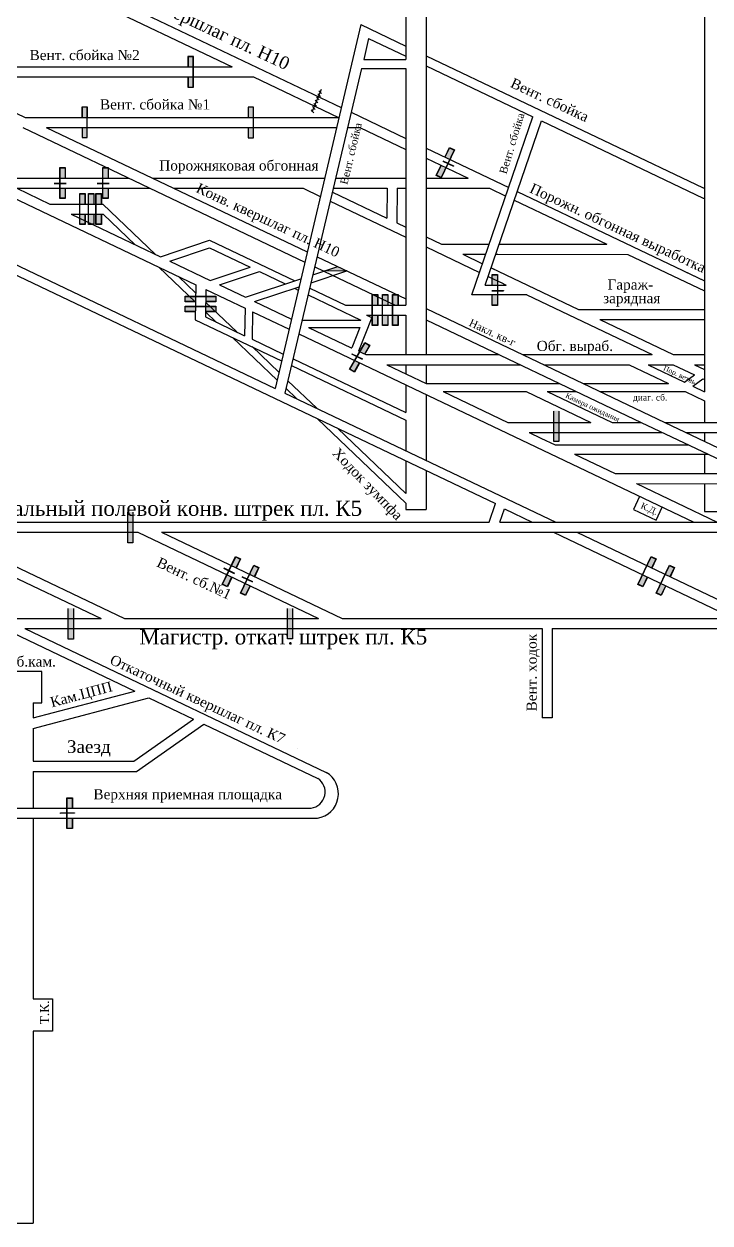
# Model space of a CAD drawing. Header units: millimetres. Extents: x -1215 to 290, y -473 to 324.
# Drawn here: x -703.5 to -432.4, y -469.3 to 4.6 of the extents above; entities that cross this region are included whole.
import ezdxf

# ---------------------------------------------------------------- set-up
doc = ezdxf.new("R2010")
doc.units = ezdxf.units.MM
doc.layers.add('Двери', color=7, linetype='Continuous')
doc.styles.get("Standard").update_dxf_attribs({"font": 'TIMES.TTF', "height": 10})

msp = doc.modelspace()

# ---------------------------------------------------------------- hatches: boundary and pattern name
for points in [[(-691.52, -58.25), (-691.52, -58.4), (-689.2, -58.4), (-689.2, -58.25)], [(-686.84, -58.4), (-686.84, -58.25), (-689.1, -58.25), (-689.1, -58.4)], [(-674.55, -58.25), (-674.55, -58.4), (-672.23, -58.4), (-672.23, -58.25)], [(-669.87, -58.4), (-669.87, -58.25), (-672.13, -58.25), (-672.13, -58.4)], [(-579.51, -91.21), (-584.97, -93.03), (-575.9, -92.93)], [(-573.95, -125.68), (-574.02, -125.81), (-571.93, -126.83), (-571.86, -126.7)], [(-569.81, -127.85), (-569.74, -127.72), (-571.77, -126.74), (-571.84, -126.87)], [(-624.56, -210.37), (-624.62, -210.5), (-622.54, -211.51), (-622.47, -211.38)], [(-620.42, -212.54), (-620.35, -212.41), (-622.38, -211.43), (-622.45, -211.56)], [(-617.33, -213.75), (-617.39, -213.88), (-615.3, -214.9), (-615.24, -214.77)], [(-613.18, -215.92), (-613.12, -215.79), (-615.15, -214.81), (-615.21, -214.94)], [(-686.55, -307.17), (-689.09, -307.21), (-689.08, -307.38), (-686.55, -307.35)], [(-683.56, -307.14), (-686.55, -307.17), (-686.55, -307.35), (-683.56, -307.31)]]:
    msp.add_hatch(color=256).paths.add_polyline_path(points)
at = {"layer": 'Двери'}
h = msp.add_hatch(color=256, dxfattribs=at)
h.paths.add_polyline_path([(-638.72, -12.29), (-638.72, -8.19), (-636.52, -8.19), (-636.52, -12.29), (-636.62, -12.29), (-636.62, -8.29), (-638.62, -8.29), (-638.62, -12.29)])
h.paths.add_polyline_path([(-636.62, -16.29), (-636.62, -12.29), (-636.52, -12.29), (-636.52, -16.29)])
h.paths.add_polyline_path([(-638.72, -20.39), (-638.72, -16.29), (-638.62, -16.29), (-638.62, -20.29), (-636.62, -20.29), (-636.62, -16.29), (-636.52, -16.29), (-636.52, -20.39)])
h = msp.add_hatch(color=3, dxfattribs=at)
h.paths.add_polyline_path([(-638.62, -8.29), (-636.62, -8.29), (-636.62, -12.29), (-638.62, -12.29)])
h.paths.add_polyline_path([(-636.62, -20.29), (-638.62, -20.29), (-638.62, -16.29), (-636.62, -16.29)])
h = msp.add_hatch(color=256, dxfattribs=at)
h.paths.add_polyline_path([(-680.6, -32.3), (-680.6, -28.2), (-678.4, -28.2), (-678.4, -32.3), (-678.5, -32.3), (-678.5, -28.3), (-680.5, -28.3), (-680.5, -32.3)])
h.paths.add_polyline_path([(-678.5, -36.3), (-678.5, -32.3), (-678.4, -32.3), (-678.4, -36.3)])
h.paths.add_polyline_path([(-680.6, -40.4), (-680.6, -36.3), (-680.5, -36.3), (-680.5, -40.3), (-678.5, -40.3), (-678.5, -36.3), (-678.4, -36.3), (-678.4, -40.4)])
h = msp.add_hatch(color=3, dxfattribs=at)
h.paths.add_polyline_path([(-680.5, -28.3), (-678.5, -28.3), (-678.5, -32.3), (-680.5, -32.3)])
h.paths.add_polyline_path([(-678.5, -40.3), (-680.5, -40.3), (-680.5, -36.3), (-678.5, -36.3)])
h = msp.add_hatch(color=256, dxfattribs=at)
h.paths.add_polyline_path([(-614.93, -32.31), (-614.93, -28.21), (-612.73, -28.21), (-612.73, -32.31), (-612.83, -32.31), (-612.83, -28.31), (-614.83, -28.31), (-614.83, -32.31)])
h.paths.add_polyline_path([(-612.83, -36.31), (-612.83, -32.31), (-612.73, -32.31), (-612.73, -36.31)])
h.paths.add_polyline_path([(-614.93, -40.41), (-614.93, -36.31), (-614.83, -36.31), (-614.83, -40.31), (-612.83, -40.31), (-612.83, -36.31), (-612.73, -36.31), (-612.73, -40.41)])
h = msp.add_hatch(color=3, dxfattribs=at)
h.paths.add_polyline_path([(-614.83, -28.31), (-612.83, -28.31), (-612.83, -32.31), (-614.83, -32.31)])
h.paths.add_polyline_path([(-612.83, -40.31), (-614.83, -40.31), (-614.83, -36.31), (-612.83, -36.31)])
h = msp.add_hatch(color=256, dxfattribs=at)
h.paths.add_polyline_path([(-538.8, -51.51), (-540.56, -55.22), (-538.57, -56.16), (-536.81, -52.46), (-536.9, -52.41), (-538.62, -56.03), (-540.43, -55.17), (-538.71, -51.56)])
h.paths.add_polyline_path([(-535.19, -48.8), (-536.9, -52.41), (-536.81, -52.46), (-535.1, -48.84)])
h.paths.add_polyline_path([(-535.33, -44.2), (-537.09, -47.9), (-537, -47.94), (-535.28, -44.33), (-533.47, -45.19), (-535.19, -48.8), (-535.1, -48.84), (-533.34, -45.14)])
h = msp.add_hatch(color=3, dxfattribs=at)
h.paths.add_polyline_path([(-540.43, -55.17), (-538.62, -56.03), (-536.9, -52.41), (-538.71, -51.56)])
h.paths.add_polyline_path([(-533.47, -45.19), (-535.28, -44.33), (-537, -47.94), (-535.19, -48.8)])
h = msp.add_hatch(color=256, dxfattribs=at)
h.paths.add_polyline_path([(-687.13, -56.19), (-687.13, -52.09), (-689.33, -52.09), (-689.33, -56.19), (-689.23, -56.19), (-689.23, -52.19), (-687.23, -52.19), (-687.23, -56.19)])
h.paths.add_polyline_path([(-689.23, -60.19), (-689.23, -56.19), (-689.33, -56.19), (-689.33, -60.19)])
h.paths.add_polyline_path([(-687.13, -64.29), (-687.13, -60.19), (-687.23, -60.19), (-687.23, -64.19), (-689.23, -64.19), (-689.23, -60.19), (-689.33, -60.19), (-689.33, -64.29)])
h = msp.add_hatch(color=256, dxfattribs=at)
h.paths.add_polyline_path([(-670.16, -56.19), (-670.16, -52.09), (-672.36, -52.09), (-672.36, -56.19), (-672.26, -56.19), (-672.26, -52.19), (-670.26, -52.19), (-670.26, -56.19)])
h.paths.add_polyline_path([(-672.26, -60.19), (-672.26, -56.19), (-672.36, -56.19), (-672.36, -60.19)])
h.paths.add_polyline_path([(-670.16, -64.29), (-670.16, -60.19), (-670.26, -60.19), (-670.26, -64.19), (-672.26, -64.19), (-672.26, -60.19), (-672.36, -60.19), (-672.36, -64.29)])
h = msp.add_hatch(color=256, dxfattribs=at)
h.paths.add_polyline_path([(-537.95, -49.47), (-538.01, -49.6), (-536.02, -50.54), (-535.96, -50.41)])
h.paths.add_polyline_path([(-535.87, -50.46), (-535.93, -50.59), (-533.79, -51.6), (-533.73, -51.47)])
h = msp.add_hatch(color=3, dxfattribs=at)
h.paths.add_polyline_path([(-687.23, -52.19), (-689.23, -52.19), (-689.23, -56.19), (-687.23, -56.19)])
h.paths.add_polyline_path([(-689.23, -64.19), (-687.23, -64.19), (-687.23, -60.19), (-689.23, -60.19)])
h = msp.add_hatch(color=3, dxfattribs=at)
h.paths.add_polyline_path([(-670.26, -52.19), (-672.26, -52.19), (-672.26, -56.19), (-670.26, -56.19)])
h.paths.add_polyline_path([(-672.26, -64.19), (-670.26, -64.19), (-670.26, -60.19), (-672.26, -60.19)])
h = msp.add_hatch(color=256, dxfattribs=at)
h.paths.add_polyline_path([(-679.26, -66.53), (-679.26, -62.43), (-681.46, -62.43), (-681.46, -66.53), (-681.36, -66.53), (-681.36, -62.53), (-679.36, -62.53), (-679.36, -66.53)])
h.paths.add_polyline_path([(-681.36, -70.53), (-681.36, -66.53), (-681.46, -66.53), (-681.46, -70.53)])
h.paths.add_polyline_path([(-679.26, -74.63), (-679.26, -70.53), (-679.36, -70.53), (-679.36, -74.53), (-681.36, -74.53), (-681.36, -70.53), (-681.46, -70.53), (-681.46, -74.63)])
h = msp.add_hatch(color=3, dxfattribs=at)
h.paths.add_polyline_path([(-679.36, -62.53), (-681.36, -62.53), (-681.36, -66.53), (-679.36, -66.53)])
h.paths.add_polyline_path([(-681.36, -74.53), (-679.36, -74.53), (-679.36, -70.53), (-681.36, -70.53)])
h = msp.add_hatch(color=256, dxfattribs=at)
h.paths.add_polyline_path([(-675.83, -66.53), (-675.83, -62.43), (-678.03, -62.43), (-678.03, -66.53), (-677.93, -66.53), (-677.93, -62.53), (-675.93, -62.53), (-675.93, -66.53)])
h.paths.add_polyline_path([(-677.93, -70.53), (-677.93, -66.53), (-678.03, -66.53), (-678.03, -70.53)])
h.paths.add_polyline_path([(-675.83, -74.63), (-675.83, -70.53), (-675.93, -70.53), (-675.93, -74.53), (-677.93, -74.53), (-677.93, -70.53), (-678.03, -70.53), (-678.03, -74.63)])
h = msp.add_hatch(color=3, dxfattribs=at)
h.paths.add_polyline_path([(-675.93, -62.53), (-677.93, -62.53), (-677.93, -66.53), (-675.93, -66.53)])
h.paths.add_polyline_path([(-677.93, -74.53), (-675.93, -74.53), (-675.93, -70.53), (-677.93, -70.53)])
h = msp.add_hatch(color=256, dxfattribs=at)
h.paths.add_polyline_path([(-672.89, -66.53), (-672.89, -62.43), (-675.09, -62.43), (-675.09, -66.53), (-674.99, -66.53), (-674.99, -62.53), (-672.99, -62.53), (-672.99, -66.53)])
h.paths.add_polyline_path([(-674.99, -70.53), (-674.99, -66.53), (-675.09, -66.53), (-675.09, -70.53)])
h.paths.add_polyline_path([(-672.89, -74.63), (-672.89, -70.53), (-672.99, -70.53), (-672.99, -74.53), (-674.99, -74.53), (-674.99, -70.53), (-675.09, -70.53), (-675.09, -74.63)])
h = msp.add_hatch(color=3, dxfattribs=at)
h.paths.add_polyline_path([(-672.99, -62.53), (-674.99, -62.53), (-674.99, -66.53), (-672.99, -66.53)])
h.paths.add_polyline_path([(-674.99, -74.53), (-672.99, -74.53), (-672.99, -70.53), (-674.99, -70.53)])
h = msp.add_hatch(color=256, dxfattribs=at)
h.paths.add_polyline_path([(-518.53, -102.55), (-518.53, -106.65), (-516.33, -106.65), (-516.33, -102.55), (-516.43, -102.55), (-516.43, -106.55), (-518.43, -106.55), (-518.43, -102.55)])
h.paths.add_polyline_path([(-516.43, -98.55), (-516.43, -102.55), (-516.33, -102.55), (-516.33, -98.55)])
h.paths.add_polyline_path([(-518.53, -94.45), (-518.53, -98.55), (-518.43, -98.55), (-518.43, -94.55), (-516.43, -94.55), (-516.43, -98.55), (-516.33, -98.55), (-516.33, -94.45)])
h = msp.add_hatch(color=3, dxfattribs=at)
h.paths.add_polyline_path([(-518.43, -106.55), (-516.43, -106.55), (-516.43, -102.55), (-518.43, -102.55)])
h.paths.add_polyline_path([(-516.43, -94.55), (-518.43, -94.55), (-518.43, -98.55), (-516.43, -98.55)])
h = msp.add_hatch(color=256, dxfattribs=at)
h.paths.add_polyline_path([(-631.73, -105.13), (-627.63, -105.13), (-627.63, -102.93), (-631.73, -102.93), (-631.73, -103.03), (-627.73, -103.03), (-627.73, -105.03), (-631.73, -105.03)])
h.paths.add_polyline_path([(-635.73, -103.03), (-631.73, -103.03), (-631.73, -102.93), (-635.73, -102.93)])
h.paths.add_polyline_path([(-639.83, -105.13), (-635.73, -105.13), (-635.73, -105.03), (-639.73, -105.03), (-639.73, -103.03), (-635.73, -103.03), (-635.73, -102.93), (-639.83, -102.93)])
h = msp.add_hatch(color=3, dxfattribs=at)
h.paths.add_polyline_path([(-627.73, -105.03), (-627.73, -103.03), (-631.73, -103.03), (-631.73, -105.03)])
h.paths.add_polyline_path([(-639.73, -103.03), (-639.73, -105.03), (-635.73, -105.03), (-635.73, -103.03)])
h = msp.add_hatch(color=256, dxfattribs=at)
h.paths.add_polyline_path([(-563.66, -106.45), (-563.66, -102.35), (-565.86, -102.35), (-565.86, -106.45), (-565.76, -106.45), (-565.76, -102.45), (-563.76, -102.45), (-563.76, -106.45)])
h.paths.add_polyline_path([(-565.76, -110.45), (-565.76, -106.45), (-565.86, -106.45), (-565.86, -110.45)])
h.paths.add_polyline_path([(-563.66, -114.55), (-563.66, -110.45), (-563.76, -110.45), (-563.76, -114.45), (-565.76, -114.45), (-565.76, -110.45), (-565.86, -110.45), (-565.86, -114.55)])
h = msp.add_hatch(color=3, dxfattribs=at)
h.paths.add_polyline_path([(-563.76, -102.45), (-565.76, -102.45), (-565.76, -106.45), (-563.76, -106.45)])
h.paths.add_polyline_path([(-565.76, -114.45), (-563.76, -114.45), (-563.76, -110.45), (-565.76, -110.45)])
h = msp.add_hatch(color=256, dxfattribs=at)
h.paths.add_polyline_path([(-559.66, -106.45), (-559.66, -102.35), (-561.86, -102.35), (-561.86, -106.45), (-561.76, -106.45), (-561.76, -102.45), (-559.76, -102.45), (-559.76, -106.45)])
h.paths.add_polyline_path([(-561.76, -110.45), (-561.76, -106.45), (-561.86, -106.45), (-561.86, -110.45)])
h.paths.add_polyline_path([(-559.66, -114.55), (-559.66, -110.45), (-559.76, -110.45), (-559.76, -114.45), (-561.76, -114.45), (-561.76, -110.45), (-561.86, -110.45), (-561.86, -114.55)])
h = msp.add_hatch(color=3, dxfattribs=at)
h.paths.add_polyline_path([(-559.76, -102.45), (-561.76, -102.45), (-561.76, -106.45), (-559.76, -106.45)])
h.paths.add_polyline_path([(-561.76, -114.45), (-559.76, -114.45), (-559.76, -110.45), (-561.76, -110.45)])
h = msp.add_hatch(color=256, dxfattribs=at)
h.paths.add_polyline_path([(-555.66, -106.45), (-555.66, -102.35), (-557.86, -102.35), (-557.86, -106.45), (-557.76, -106.45), (-557.76, -102.45), (-555.76, -102.45), (-555.76, -106.45)])
h.paths.add_polyline_path([(-557.76, -110.45), (-557.76, -106.45), (-557.86, -106.45), (-557.86, -110.45)])
h.paths.add_polyline_path([(-555.66, -114.55), (-555.66, -110.45), (-555.76, -110.45), (-555.76, -114.45), (-557.76, -114.45), (-557.76, -110.45), (-557.86, -110.45), (-557.86, -114.55)])
h = msp.add_hatch(color=3, dxfattribs=at)
h.paths.add_polyline_path([(-555.76, -102.45), (-557.76, -102.45), (-557.76, -106.45), (-555.76, -106.45)])
h.paths.add_polyline_path([(-557.76, -114.45), (-555.76, -114.45), (-555.76, -110.45), (-557.76, -110.45)])
h = msp.add_hatch(color=256, dxfattribs=at)
h.paths.add_polyline_path([(-631.73, -109.13), (-627.63, -109.13), (-627.63, -106.93), (-631.73, -106.93), (-631.73, -107.03), (-627.73, -107.03), (-627.73, -109.03), (-631.73, -109.03)])
h.paths.add_polyline_path([(-635.73, -107.03), (-631.73, -107.03), (-631.73, -106.93), (-635.73, -106.93)])
h.paths.add_polyline_path([(-639.83, -109.13), (-635.73, -109.13), (-635.73, -109.03), (-639.73, -109.03), (-639.73, -107.03), (-635.73, -107.03), (-635.73, -106.93), (-639.83, -106.93)])
h = msp.add_hatch(color=3, dxfattribs=at)
h.paths.add_polyline_path([(-627.73, -109.03), (-627.73, -107.03), (-631.73, -107.03), (-631.73, -109.03)])
h.paths.add_polyline_path([(-639.73, -107.03), (-639.73, -109.03), (-635.73, -109.03), (-635.73, -107.03)])
h = msp.add_hatch(color=256, dxfattribs=at)
h.paths.add_polyline_path([(-568.89, -125.92), (-566.85, -122.36), (-568.76, -121.26), (-570.8, -124.82), (-570.71, -124.87), (-568.72, -121.4), (-566.99, -122.4), (-568.98, -125.87)])
h.paths.add_polyline_path([(-572.71, -128.34), (-570.71, -124.87), (-570.8, -124.82), (-572.8, -128.29)])
h.paths.add_polyline_path([(-572.93, -132.94), (-570.89, -129.38), (-570.98, -129.33), (-572.97, -132.8), (-574.7, -131.8), (-572.71, -128.34), (-572.8, -128.29), (-574.84, -131.84)])
h = msp.add_hatch(color=3, dxfattribs=at)
h.paths.add_polyline_path([(-566.99, -122.4), (-568.72, -121.4), (-570.71, -124.87), (-568.98, -125.87)])
h.paths.add_polyline_path([(-574.7, -131.8), (-572.97, -132.8), (-570.98, -129.33), (-572.71, -128.34)])
h = msp.add_hatch(color=256, dxfattribs=at)
h.paths.add_polyline_path([(-492.06, -160.45), (-492.06, -156.35), (-492.16, -156.35), (-492.16, -160.35), (-494.16, -160.35), (-494.16, -156.35), (-494.26, -156.35), (-494.26, -160.45)])
h.paths.add_polyline_path([(-492.16, -156.35), (-492.06, -156.35), (-492.06, -148.25), (-494.26, -148.25), (-494.26, -156.35), (-494.16, -156.35), (-494.16, -148.35), (-492.16, -148.35)])
h = msp.add_hatch(color=3, dxfattribs=at)
h.paths.add_polyline_path([(-494.16, -160.35), (-492.16, -160.35), (-492.16, -156.35), (-494.16, -156.35)])
h.paths.add_polyline_path([(-492.16, -152.35), (-494.16, -152.35), (-494.16, -156.35), (-492.16, -156.35)])
h.paths.add_polyline_path([(-492.16, -152.35), (-492.16, -148.35), (-494.16, -148.35), (-494.16, -152.35)])
h = msp.add_hatch(color=256, dxfattribs=at)
h.paths.add_polyline_path([(-660.4, -200.49), (-660.4, -196.39), (-660.5, -196.39), (-660.5, -200.39), (-662.5, -200.39), (-662.5, -196.39), (-662.6, -196.39), (-662.6, -200.49)])
h.paths.add_polyline_path([(-660.5, -196.39), (-660.4, -196.39), (-660.4, -188.29), (-662.6, -188.29), (-662.6, -196.39), (-662.5, -196.39), (-662.5, -188.39), (-660.5, -188.39)])
h = msp.add_hatch(color=3, dxfattribs=at)
h.paths.add_polyline_path([(-662.5, -200.39), (-660.5, -200.39), (-660.5, -196.39), (-662.5, -196.39)])
h.paths.add_polyline_path([(-660.5, -192.39), (-662.5, -192.39), (-662.5, -196.39), (-660.5, -196.39)])
h.paths.add_polyline_path([(-660.5, -192.39), (-660.5, -188.39), (-662.5, -188.39), (-662.5, -192.39)])
h = msp.add_hatch(color=256, dxfattribs=at)
h.paths.add_polyline_path([(-619.63, -210.51), (-617.87, -206.81), (-619.85, -205.87), (-621.62, -209.57), (-621.53, -209.61), (-619.81, -206), (-618, -206.86), (-619.72, -210.47)])
h.paths.add_polyline_path([(-623.25, -213.22), (-621.53, -209.61), (-621.62, -209.57), (-623.34, -213.18)])
h.paths.add_polyline_path([(-623.12, -217.83), (-621.36, -214.12), (-621.45, -214.08), (-623.17, -217.69), (-624.97, -216.83), (-623.25, -213.22), (-623.34, -213.18), (-625.11, -216.88)])
h = msp.add_hatch(color=3, dxfattribs=at)
h.paths.add_polyline_path([(-618, -206.86), (-619.81, -206), (-621.53, -209.61), (-619.72, -210.47)])
h.paths.add_polyline_path([(-624.97, -216.83), (-623.17, -217.69), (-621.45, -214.08), (-623.25, -213.22)])
h = msp.add_hatch(color=256, dxfattribs=at)
h.paths.add_polyline_path([(-455.43, -210.51), (-453.66, -206.81), (-455.65, -205.87), (-457.41, -209.57), (-457.32, -209.61), (-455.6, -206), (-453.8, -206.86), (-455.52, -210.47)])
h.paths.add_polyline_path([(-459.05, -213.22), (-457.32, -209.61), (-457.41, -209.57), (-459.14, -213.18)])
h.paths.add_polyline_path([(-458.92, -217.83), (-457.15, -214.12), (-457.24, -214.08), (-458.96, -217.69), (-460.77, -216.83), (-459.05, -213.22), (-459.14, -213.18), (-460.9, -216.88)])
h = msp.add_hatch(color=3, dxfattribs=at)
h.paths.add_polyline_path([(-453.8, -206.86), (-455.6, -206), (-457.32, -209.61), (-455.52, -210.47)])
h.paths.add_polyline_path([(-460.77, -216.83), (-458.96, -217.69), (-457.24, -214.08), (-459.05, -213.22)])
h = msp.add_hatch(color=256, dxfattribs=at)
h.paths.add_polyline_path([(-612.41, -213.96), (-610.65, -210.26), (-612.63, -209.31), (-614.4, -213.01), (-614.31, -213.05), (-612.59, -209.44), (-610.78, -210.3), (-612.5, -213.91)])
h.paths.add_polyline_path([(-616.03, -216.66), (-614.31, -213.05), (-614.4, -213.01), (-616.12, -216.62)])
h.paths.add_polyline_path([(-615.9, -221.27), (-614.13, -217.57), (-614.23, -217.53), (-615.95, -221.14), (-617.75, -220.27), (-616.03, -216.66), (-616.12, -216.62), (-617.89, -220.32)])
h = msp.add_hatch(color=3, dxfattribs=at)
h.paths.add_polyline_path([(-610.78, -210.3), (-612.59, -209.44), (-614.31, -213.05), (-612.5, -213.91)])
h.paths.add_polyline_path([(-617.75, -220.27), (-615.95, -221.14), (-614.23, -217.53), (-616.03, -216.66)])
h = msp.add_hatch(color=256, dxfattribs=at)
h.paths.add_polyline_path([(-448.21, -213.96), (-446.44, -210.26), (-448.43, -209.31), (-450.19, -213.01), (-450.1, -213.05), (-448.38, -209.44), (-446.58, -210.3), (-448.3, -213.91)])
h.paths.add_polyline_path([(-451.82, -216.66), (-450.1, -213.05), (-450.19, -213.01), (-451.92, -216.62)])
h.paths.add_polyline_path([(-451.69, -221.27), (-449.93, -217.57), (-450.02, -217.53), (-451.74, -221.14), (-453.55, -220.27), (-451.82, -216.66), (-451.92, -216.62), (-453.68, -220.32)])
h = msp.add_hatch(color=3, dxfattribs=at)
h.paths.add_polyline_path([(-446.58, -210.3), (-448.38, -209.44), (-450.1, -213.05), (-448.3, -213.91)])
h.paths.add_polyline_path([(-453.55, -220.27), (-451.74, -221.14), (-450.02, -217.53), (-451.82, -216.66)])
h = msp.add_hatch(color=256, dxfattribs=at)
h.paths.add_polyline_path([(-683.86, -238.57), (-683.86, -234.47), (-683.96, -234.47), (-683.96, -238.47), (-685.96, -238.47), (-685.96, -234.47), (-686.06, -234.47), (-686.06, -238.57)])
h.paths.add_polyline_path([(-683.96, -234.47), (-683.86, -234.47), (-683.86, -226.37), (-686.06, -226.37), (-686.06, -234.47), (-685.96, -234.47), (-685.96, -226.47), (-683.96, -226.47)])
h = msp.add_hatch(color=3, dxfattribs=at)
h.paths.add_polyline_path([(-685.96, -238.47), (-683.96, -238.47), (-683.96, -234.47), (-685.96, -234.47)])
h.paths.add_polyline_path([(-683.96, -230.47), (-685.96, -230.47), (-685.96, -234.47), (-683.96, -234.47)])
h.paths.add_polyline_path([(-683.96, -230.47), (-683.96, -226.47), (-685.96, -226.47), (-685.96, -230.47)])
h = msp.add_hatch(color=256, dxfattribs=at)
h.paths.add_polyline_path([(-597.24, -238.52), (-597.24, -234.42), (-597.34, -234.42), (-597.34, -238.42), (-599.34, -238.42), (-599.34, -234.42), (-599.44, -234.42), (-599.44, -238.52)])
h.paths.add_polyline_path([(-597.34, -234.42), (-597.24, -234.42), (-597.24, -226.32), (-599.44, -226.32), (-599.44, -234.42), (-599.34, -234.42), (-599.34, -226.42), (-597.34, -226.42)])
h = msp.add_hatch(color=3, dxfattribs=at)
h.paths.add_polyline_path([(-599.34, -238.42), (-597.34, -238.42), (-597.34, -234.42), (-599.34, -234.42)])
h.paths.add_polyline_path([(-597.34, -230.42), (-599.34, -230.42), (-599.34, -234.42), (-597.34, -234.42)])
h.paths.add_polyline_path([(-597.34, -230.42), (-597.34, -226.42), (-599.34, -226.42), (-599.34, -230.42)])
h = msp.add_hatch(color=256, dxfattribs=at)
h.paths.add_polyline_path([(-684.35, -305.32), (-684.36, -301.22), (-686.56, -301.22), (-686.55, -305.32), (-686.45, -305.32), (-686.46, -301.32), (-684.46, -301.32), (-684.45, -305.32)])
h.paths.add_polyline_path([(-686.45, -309.32), (-686.45, -305.32), (-686.55, -305.32), (-686.55, -309.32)])
h.paths.add_polyline_path([(-684.35, -313.42), (-684.35, -309.32), (-684.45, -309.32), (-684.45, -313.32), (-686.45, -313.32), (-686.45, -309.32), (-686.55, -309.32), (-686.55, -313.42)])
h = msp.add_hatch(color=3, dxfattribs=at)
h.paths.add_polyline_path([(-684.46, -301.32), (-686.46, -301.32), (-686.45, -305.32), (-684.45, -305.32)])
h.paths.add_polyline_path([(-686.45, -313.32), (-684.45, -313.32), (-684.45, -309.32), (-686.45, -309.32)])
h = msp.add_hatch(color=256, dxfattribs=at)
h.paths.add_polyline_path([(-686.93, -307.35), (-686.93, -307.18), (-689.09, -307.21), (-689.08, -307.38)])
h.paths.add_polyline_path([(-683.56, -307.31), (-683.56, -307.14), (-686.83, -307.18), (-686.83, -307.35)])

# ---------------------------------------------------------------- linework, layer by layer
for p, q in [((-552.56, 287.32), (-552.56, -9.34)), ((-544.56, 76.89), (-544.56, -7.94)), ((-434.56, 76.89), (-434.56, -140.72)), ((-1038.61, 63.75), (-517.21, -184.92)), ((-710.58, 34.78), (-578.09, -28.41)), ((-711.48, 30.78), (-621.15, -12.3)), ((-570.37, 4.37), (-604.26, -139.4)), ((-570.37, 4.37), (-552.56, -4.12)), ((-567.3, -1.1), (-569.24, -9.34)), ((-567.3, -1.1), (-552.56, -8.12)), ((-569.24, -9.34), (-552.56, -9.34)), ((-544.56, -7.94), (-544.56, -126.06)), ((-544.56, -7.94), (-435.08, -60.15)), ((-744.08, -12.29), (-621.15, -12.3)), ((-570.08, -12.92), (-600.34, -141.27)), ((-570.08, -12.92), (-552.56, -12.93)), ((-552.56, -12.93), (-552.56, -106.45)), ((-544.56, -11.94), (-502.4, -32.04)), ((-736.6, -16.29), (-703.04, -32.29)), ((-736.6, -16.29), (-612.76, -16.31)), ((-612.76, -16.31), (-579.2, -32.31)), ((-586.03, -21.29), (-589.75, -30.19)), ((-587.41, -22.99), (-586.36, -24.09)), ((-586.98, -21.79), (-585.93, -22.89)), ((-589.43, -28.03), (-588.38, -29.13)), ((-588.9, -26.8), (-587.85, -27.9)), ((-588.4, -25.42), (-587.34, -26.52)), ((-587.86, -24.19), (-586.81, -25.29)), ((-703.04, -32.29), (-579.2, -32.31)), ((-589.97, -29.32), (-588.92, -30.42)), ((-574.17, -30.28), (-552.56, -40.58)), ((-526.53, -102.48), (-502.4, -32.04)), ((-820.49, -36.28), (-604.26, -139.4)), ((-703.94, -36.29), (-592.48, -89.45)), ((-694.65, -36.3), (-591.55, -85.47)), ((-694.56, -36.31), (-579.96, -36.33)), ((-575.6, -36.33), (-570.78, -36.33)), ((-570.78, -36.33), (-552.56, -45.01)), ((-521.26, -98.56), (-499.03, -33.65)), ((-499.03, -33.65), (-435.08, -64.15)), ((-544.56, -44.4), (-511.96, -59.95)), ((-544.56, -48.4), (-527.96, -56.32)), ((-724.01, -56.29), (-662, -56.3)), ((-724.01, -56.29), (-635.61, -98.45)), ((-652.7, -56.3), (-584.67, -56.31)), ((-580.31, -56.31), (-552.56, -56.31)), ((-544.56, -56.31), (-527.96, -56.32)), ((-706.33, -60.29), (-653.61, -60.3)), ((-706.33, -60.29), (-693.24, -66.54)), ((-644.31, -60.3), (-593.17, -60.31)), ((-593.17, -60.31), (-586.38, -63.55)), ((-581.25, -60.31), (-560.02, -60.31)), ((-560.02, -60.31), (-560.13, -72.07)), ((-556.02, -60.31), (-556.14, -73.97)), ((-556.02, -60.31), (-552.56, -60.31)), ((-544.56, -60.31), (-519.57, -60.32)), ((-519.57, -60.32), (-513.14, -63.38)), ((-508.59, -61.56), (-434.56, -96.86)), ((-435.08, -60.15), (-434.56, -60.15)), ((-582.46, -65.42), (-552.56, -79.67)), ((-581.61, -61.82), (-560.13, -72.07)), ((-509.76, -65), (-473.24, -82.42)), ((-435.08, -64.15), (-434.56, -64.15)), ((-693.24, -66.54), (-672.35, -66.54)), ((-684.86, -70.53), (-672.16, -70.53)), ((-684.86, -70.53), (-649.56, -87.37)), ((-651.5, -86.44), (-672.35, -66.54)), ((-659.49, -82.63), (-672.16, -70.53)), ((-556.14, -73.97), (-552.56, -75.67)), ((-544.56, -79.49), (-538.44, -82.41)), ((-649.56, -87.37), (-630.11, -80.87)), ((-645.86, -89.13), (-630.11, -83.87)), ((-630.11, -80.87), (-596.51, -96.89)), ((-630.11, -83.87), (-614.09, -91.51)), ((-544.56, -83.49), (-523.47, -93.55)), ((-538.44, -82.41), (-519.66, -82.41)), ((-515.73, -82.41), (-473.24, -82.42)), ((-515.73, -82.41), (-515.22, -82.41)), ((-645.86, -89.13), (-629.84, -96.78)), ((-587.63, -87.34), (-552.56, -104.06)), ((-530.05, -86.41), (-521.03, -86.41)), ((-530.05, -86.41), (-522.3, -90.11)), ((-517.1, -86.41), (-464.85, -86.42)), ((-517.1, -86.41), (-516.24, -86.41)), ((-464.85, -86.42), (-434.56, -100.86)), ((-635.71, -105.34), (-650.22, -91.49)), ((-629.84, -96.78), (-614.09, -91.51)), ((-626.19, -98.51), (-610.44, -93.25)), ((-610.44, -93.25), (-600.21, -98.13)), ((-590.06, -97.66), (-575.9, -92.93)), ((-589.31, -94.48), (-579.51, -91.21)), ((-588.56, -91.32), (-584.97, -93.03)), ((-575.9, -92.93), (-584.97, -93.03)), ((-584.97, -93.03), (-556.84, -106.45)), ((-584.97, -93.03), (-584.97, -93.03)), ((-584.97, -93.03), (-584.97, -93.03)), ((-518.92, -91.72), (-484.37, -108.2)), ((-518.92, -91.72), (-517.73, -92.29)), ((-442.34, -93.15), (-434.56, -96.86)), ((-635.66, -101.57), (-642.22, -95.3)), ((-635.61, -98.45), (-635.81, -112.27)), ((-626.19, -98.51), (-615.96, -103.39)), ((-615.96, -103.39), (-594.04, -96.07)), ((-612.35, -105.11), (-594.79, -99.24)), ((-521.26, -98.56), (-512.97, -98.56)), ((-520.1, -95.16), (-514.13, -98)), ((-515.22, -97.48), (-512.97, -98.56)), ((-631.65, -100.34), (-631.81, -111.18)), ((-631.65, -100.34), (-616.13, -107.74)), ((-596.6, -99.85), (-595.1, -100.56)), ((-591.18, -102.43), (-570.31, -112.39)), ((-590.55, -99.74), (-576.47, -106.45)), ((-504.75, -102.48), (-526.53, -102.48)), ((-504.75, -102.48), (-455.29, -126.06)), ((-619.38, -117.11), (-631.72, -105.32)), ((-616.13, -107.74), (-616.28, -118.59)), ((-612.35, -105.11), (-597.81, -112.05)), ((-576.47, -106.45), (-552.56, -106.45)), ((-544.56, -107.88), (-450.28, -152.84)), ((-484.37, -108.2), (-434.56, -108.2)), ((-635.81, -112.27), (-601.7, -128.54)), ((-631.81, -111.18), (-616.28, -118.59)), ((-627.37, -113.3), (-631.78, -109.09)), ((-613.15, -109.17), (-613.3, -120.01)), ((-613.15, -109.17), (-598.75, -116.03)), ((-593.53, -112.39), (-570.31, -112.39)), ((-566.02, -111.43), (-571.32, -124.68)), ((-568.09, -110.45), (-552.56, -110.45)), ((-568.09, -110.45), (-566.02, -111.43)), ((-552.56, -110.45), (-552.56, -126.06)), ((-544.56, -112.31), (-459.58, -152.84)), ((-475.98, -112.2), (-434.56, -112.2)), ((-475.98, -112.2), (-446.9, -126.06)), ((-594.83, -117.9), (-438.85, -192.29)), ((-591, -115.3), (-570.72, -115.3)), ((-591, -115.3), (-574.2, -123.31)), ((-570.72, -115.3), (-573.97, -123.42)), ((-603.48, -136.11), (-621.1, -119.29)), ((-602.75, -132.99), (-613.34, -122.87)), ((-613.3, -120.01), (-601.06, -125.84)), ((-597.14, -127.71), (-552.56, -148.98)), ((-574.2, -123.31), (-573.97, -123.42)), ((-571.32, -124.68), (-568.44, -126.06)), ((-568.44, -126.06), (-515.72, -126.06)), ((-506.43, -126.06), (-455.29, -126.06)), ((-446.9, -126.06), (-434.56, -126.07)), ((-597.78, -130.41), (-552.56, -151.98)), ((-560.05, -130.06), (-507.34, -130.06)), ((-560.05, -130.06), (-544.51, -137.47)), ((-552.56, -130.06), (-552.56, -133.63)), ((-544.56, -130.06), (-544.56, -137.44)), ((-498.04, -130.06), (-464.37, -130.06)), ((-464.37, -130.06), (-448.83, -137.48)), ((-456.9, -130.06), (-442.52, -136.92)), ((-456.9, -130.06), (-446.9, -130.06)), ((-446.9, -130.06), (-438.51, -134.07)), ((-438.51, -130.07), (-434.56, -131.95)), ((-438.51, -130.07), (-434.56, -130.07)), ((-587.82, -147.25), (-599.19, -136.39)), ((-442.52, -136.92), (-438.51, -134.07)), ((-439.19, -138.51), (-435.18, -135.66)), ((-435.18, -135.66), (-434.56, -135.95)), ((-600.34, -141.27), (-493.36, -192.29)), ((-595.81, -143.43), (-599.92, -139.51)), ((-552.56, -138.06), (-552.56, -148.98)), ((-544.56, -141.88), (-544.56, -167.88)), ((-544.51, -137.47), (-491.79, -137.47)), ((-537.86, -140.64), (-512.29, -152.84)), ((-537.86, -140.64), (-505.1, -140.64)), ((-505.1, -140.64), (-479.52, -152.84)), ((-496.71, -140.64), (-471.13, -152.84)), ((-496.71, -140.64), (-485.15, -140.64)), ((-482.5, -137.47), (-466.59, -137.48)), ((-475.86, -140.64), (-442.19, -140.64)), ((-466.59, -137.48), (-448.83, -137.48)), ((-442.19, -140.64), (-434.56, -144.28)), ((-439.19, -138.51), (-434.56, -140.72)), ((-434.56, -144.28), (-434.56, -152.84)), ((-552.56, -184.73), (-587.44, -151.43)), ((-552.56, -180.91), (-579.45, -155.24)), ((-552.56, -151.98), (-552.56, -164.06)), ((-552.56, -152.39), (-552.56, -164.06)), ((-512.29, -152.84), (-479.52, -152.84)), ((-471.13, -152.84), (-459.58, -152.84)), ((-459.58, -152.84), (-433.2, -165.42)), ((-450.28, -152.84), (-416.61, -152.84)), ((-450.28, -152.84), (-447.73, -152.84)), ((-450.28, -152.84), (-423.91, -165.42)), ((-503.9, -156.84), (-471.13, -156.84)), ((-503.9, -156.84), (-499.23, -159.06)), ((-499.23, -159.06), (-493.62, -161.74)), ((-471.13, -156.84), (-451.19, -156.84)), ((-441.89, -156.84), (-408.23, -156.84)), ((-441.89, -156.84), (-439.34, -156.84)), ((-434.56, -156.84), (-434.56, -160.34)), ((-493.62, -161.74), (-460.86, -161.74)), ((-485.91, -165.42), (-439.34, -165.42)), ((-485.91, -165.42), (-469.88, -173.06)), ((-460.86, -161.74), (-440.91, -161.74)), ((-441.89, -161.74), (-440.91, -161.74)), ((-441.89, -165.42), (-433.2, -165.42)), ((-434.56, -165.42), (-434.56, -173.07)), ((-433.2, -165.42), (-368.46, -196.29)), ((-552.56, -168.06), (-552.56, -180.91)), ((-544.56, -171.88), (-544.56, -187.31)), ((-469.88, -173.06), (-417.16, -173.07)), ((-461.49, -177.06), (-408.78, -177.07)), ((-461.49, -177.06), (-429.56, -192.29)), ((-434.56, -177.07), (-434.56, -188.04)), ((-552.56, -184.73), (-552.56, -187.31)), ((-460.24, -182.09), (-462.7, -187.3)), ((-552.56, -187.31), (-544.56, -187.31)), ((-519.62, -192.29), (-517.21, -184.92)), ((-515.4, -192.29), (-513.67, -187.04)), ((-513.67, -187.04), (-502.66, -192.29)), ((-462.7, -187.3), (-453.69, -191.55)), ((-453.69, -191.55), (-451.25, -186.38)), ((-434.56, -188.04), (-434.56, -188.04)), ((-434.56, -188.04), (-426.56, -188.04)), ((-878.1, -192.29), (-519.62, -192.29)), ((-515.4, -192.29), (-367.56, -192.29)), ((-744.44, -196.29), (-673, -230.36)), ((-735.14, -196.29), (-663.71, -230.36)), ((-735.14, -196.29), (-658.47, -196.29)), ((-658.47, -196.29), (-587.04, -230.36)), ((-649.18, -196.29), (-577.75, -230.36)), ((-649.18, -196.29), (-368.46, -196.29)), ((-570.94, -196.29), (-541.46, -196.29)), ((-494.27, -196.29), (-422.84, -230.36)), ((-484.98, -196.29), (-413.54, -230.36)), ((-719.91, -230.36), (-659.67, -259.09)), ((-719.91, -230.36), (-673, -230.36)), ((-663.71, -230.36), (-587.04, -230.36)), ((-577.75, -230.36), (-494.79, -230.36)), ((-494.79, -230.36), (-422.84, -230.36)), ((-703.14, -234.36), (-584.02, -291.17)), ((-703.14, -234.36), (-568.26, -234.36)), ((-568.39, -234.36), (-499.08, -234.36)), ((-499.08, -234.36), (-498.79, -234.36)), ((-498.79, -234.36), (-498.79, -269.66)), ((-494.79, -234.36), (-494.79, -269.66)), ((-494.79, -234.36), (-407.15, -234.36)), ((-696.44, -251.33), (-707.6, -251.33)), ((-696.44, -263.72), (-696.44, -251.33)), ((-699.79, -269.68), (-659.67, -259.09)), ((-699.79, -273.79), (-654.11, -261.74)), ((-699.79, -263.72), (-696.44, -263.72)), ((-699.79, -263.72), (-699.79, -269.68)), ((-654.11, -261.74), (-636.5, -270.14)), ((-660.09, -286.81), (-636.5, -270.14)), ((-494.79, -269.66), (-498.79, -269.66)), ((-699.79, -273.79), (-699.79, -286.81)), ((-659.07, -290.8), (-632.43, -272.08)), ((-632.43, -272.08), (-587.37, -293.57)), ((-595.59, -281.87), (-595.59, -281.87)), ((-699.79, -286.81), (-660.09, -286.81)), ((-699.79, -290.8), (-699.79, -305.31)), ((-699.79, -290.8), (-659.07, -290.8)), ((-708.24, -305.31), (-590.04, -305.33)), ((-748.5, -309.31), (-587.47, -309.31)), ((-699.79, -309.31), (-699.79, -380.76)), ((-699.79, -380.76), (-692.17, -380.76)), ((-692.17, -380.76), (-692.17, -393.48)), ((-699.79, -393.48), (-699.79, -469.31)), ((-692.17, -393.48), (-699.79, -393.48)), ((-729.79, -469.31), (-699.79, -469.31))]:
    msp.add_line(p, q)
for centre, radius, start, end in [((-590.93, -298.94), 6.45, 277.9431, 56.4125), ((-589.09, -299.61), 9.84, 279.4622, 58.964)]:
    msp.add_arc(centre, radius, start, end)
for p, q in [((-538.01, -49.6), (-533.79, -51.6)), ((-537.95, -49.47), (-533.73, -51.47)), ((-533.73, -51.47), (-533.79, -51.6)), ((-691.52, -58.25), (-686.84, -58.25)), ((-691.52, -58.4), (-686.84, -58.4)), ((-690.75, -58.25), (-690.75, -58.4)), ((-674.55, -58.25), (-669.87, -58.25)), ((-674.55, -58.4), (-669.87, -58.4)), ((-673.78, -58.25), (-673.78, -58.4)), ((-518.63, -100.67), (-513.96, -100.67)), ((-518.63, -100.81), (-513.96, -100.81)), ((-513.96, -100.67), (-513.96, -100.81)), ((-574.01, -125.81), (-569.81, -127.85)), ((-573.95, -125.68), (-569.74, -127.72)), ((-624.62, -210.5), (-620.42, -212.54)), ((-624.56, -210.37), (-620.35, -212.41)), ((-617.39, -213.89), (-613.18, -215.92)), ((-617.33, -213.75), (-613.12, -215.8))]:
    msp.add_line(p, q, dxfattribs=at)
for points in [[(-638.72, -16.29), (-638.72, -20.39), (-636.52, -20.39), (-636.52, -8.19), (-638.72, -8.19), (-638.72, -12.29)], [(-638.62, -16.29), (-638.62, -20.29), (-636.62, -20.29), (-636.62, -8.29), (-638.62, -8.29), (-638.62, -12.29)], [(-678.4, -32.29), (-678.4, -28.2), (-680.6, -28.2), (-680.6, -32.3)], [(-680.5, -36.3), (-680.5, -40.3), (-678.5, -40.3), (-678.5, -28.3), (-680.5, -28.3), (-680.5, -32.3)], [(-614.93, -36.31), (-614.93, -40.41), (-612.73, -40.41), (-612.73, -28.21), (-614.93, -28.21), (-614.93, -32.31)], [(-614.83, -36.31), (-614.83, -40.31), (-612.83, -40.31), (-612.83, -28.31), (-614.83, -28.31), (-614.83, -32.31)], [(-537.09, -47.9), (-535.33, -44.2), (-533.34, -45.14), (-538.57, -56.16), (-540.56, -55.22), (-538.63, -51.16)], [(-537, -47.94), (-535.28, -44.33), (-533.47, -45.19), (-538.62, -56.03), (-540.43, -55.17), (-538.54, -51.2)], [(-687.13, -60.19), (-687.13, -64.29), (-689.33, -64.29), (-689.33, -52.09), (-687.13, -52.09), (-687.13, -56.19)], [(-670.16, -60.19), (-670.16, -64.29), (-672.36, -64.29), (-672.36, -52.09), (-670.16, -52.09), (-670.16, -56.19)], [(-687.23, -60.19), (-687.23, -64.19), (-689.23, -64.19), (-689.23, -52.19), (-687.23, -52.19), (-687.23, -56.19)], [(-670.26, -60.19), (-670.26, -64.19), (-672.26, -64.19), (-672.26, -52.19), (-670.26, -52.19), (-670.26, -56.19)], [(-679.26, -70.53), (-679.26, -74.63), (-681.46, -74.63), (-681.46, -62.43), (-679.26, -62.43), (-679.26, -66.53)], [(-679.36, -70.53), (-679.36, -74.53), (-681.36, -74.53), (-681.36, -62.53), (-679.36, -62.53), (-679.36, -66.53)], [(-675.83, -70.53), (-675.83, -74.63), (-678.03, -74.63), (-678.03, -62.43), (-675.83, -62.43), (-675.83, -66.53)], [(-675.93, -70.53), (-675.93, -74.53), (-677.93, -74.53), (-677.93, -62.53), (-675.93, -62.53), (-675.93, -66.53)], [(-672.89, -70.53), (-672.89, -74.63), (-675.09, -74.63), (-675.09, -62.43), (-672.89, -62.43), (-672.89, -66.53)], [(-672.99, -70.53), (-672.99, -74.53), (-674.99, -74.53), (-674.99, -62.53), (-672.99, -62.53), (-672.99, -66.53)], [(-518.53, -98.55), (-518.53, -94.45), (-516.33, -94.45), (-516.33, -106.65), (-518.53, -106.65), (-518.53, -102.55)], [(-518.43, -98.55), (-518.43, -94.55), (-516.43, -94.55), (-516.43, -106.55), (-518.43, -106.55), (-518.43, -102.55)], [(-635.73, -105.13), (-639.83, -105.13), (-639.83, -102.93), (-627.63, -102.93), (-627.63, -105.13), (-631.73, -105.13)], [(-635.73, -105.03), (-639.73, -105.03), (-639.73, -103.03), (-627.73, -103.03), (-627.73, -105.03), (-631.73, -105.03)], [(-563.66, -110.45), (-563.66, -114.55), (-565.86, -114.55), (-565.86, -102.35), (-563.66, -102.35), (-563.66, -106.45)], [(-563.76, -110.45), (-563.76, -114.45), (-565.76, -114.45), (-565.76, -102.45), (-563.76, -102.45), (-563.76, -106.45)], [(-559.66, -110.45), (-559.66, -114.55), (-561.86, -114.55), (-561.86, -102.35), (-559.66, -102.35), (-559.66, -106.45)], [(-559.76, -110.45), (-559.76, -114.45), (-561.76, -114.45), (-561.76, -102.45), (-559.76, -102.45), (-559.76, -106.45)], [(-555.66, -110.45), (-555.66, -114.55), (-557.86, -114.55), (-557.86, -102.35), (-555.66, -102.35), (-555.66, -106.45)], [(-555.76, -110.45), (-555.76, -114.45), (-557.76, -114.45), (-557.76, -102.45), (-555.76, -102.45), (-555.76, -106.45)], [(-635.73, -109.13), (-639.83, -109.13), (-639.83, -106.93), (-627.63, -106.93), (-627.63, -109.13), (-631.73, -109.13)], [(-635.73, -109.03), (-639.73, -109.03), (-639.73, -107.03), (-627.73, -107.03), (-627.73, -109.03), (-631.73, -109.03)], [(-570.89, -129.38), (-572.93, -132.94), (-574.84, -131.84), (-568.76, -121.26), (-566.85, -122.36), (-568.89, -125.92)], [(-570.98, -129.33), (-572.97, -132.8), (-574.7, -131.8), (-568.72, -121.4), (-566.99, -122.4), (-568.98, -125.87)], [(-492.16, -148.35), (-492.16, -160.35), (-494.16, -160.35), (-494.16, -148.35)], [(-660.5, -188.39), (-660.5, -200.39), (-662.5, -200.39), (-662.5, -188.39)], [(-621.36, -214.12), (-623.12, -217.83), (-625.11, -216.88), (-619.85, -205.87), (-617.87, -206.81), (-619.63, -210.51)], [(-621.45, -214.08), (-623.17, -217.69), (-624.97, -216.83), (-619.81, -206), (-618, -206.86), (-619.72, -210.47)], [(-457.15, -214.12), (-458.92, -217.83), (-460.9, -216.88), (-455.65, -205.87), (-453.66, -206.81), (-455.43, -210.51)], [(-457.24, -214.08), (-458.96, -217.69), (-460.77, -216.83), (-455.6, -206), (-453.8, -206.86), (-455.52, -210.47)], [(-614.13, -217.57), (-615.9, -221.27), (-617.89, -220.32), (-612.63, -209.31), (-610.65, -210.26), (-612.41, -213.96)], [(-614.23, -217.53), (-615.95, -221.14), (-617.75, -220.27), (-612.59, -209.44), (-610.78, -210.3), (-612.5, -213.91)], [(-449.93, -217.57), (-451.69, -221.27), (-453.68, -220.32), (-448.43, -209.31), (-446.44, -210.26), (-448.21, -213.96)], [(-450.02, -217.53), (-451.74, -221.14), (-453.55, -220.27), (-448.38, -209.44), (-446.58, -210.3), (-448.3, -213.91)], [(-683.96, -226.47), (-683.96, -238.47), (-685.96, -238.47), (-685.96, -226.47)], [(-597.34, -226.42), (-597.34, -238.42), (-599.34, -238.42), (-599.34, -226.42)], [(-684.35, -309.32), (-684.35, -313.42), (-686.55, -313.42), (-686.56, -301.22), (-684.36, -301.22), (-684.35, -305.32)], [(-684.45, -309.32), (-684.45, -313.32), (-686.45, -313.32), (-686.46, -301.32), (-684.46, -301.32), (-684.45, -305.32)]]:
    msp.add_lwpolyline(points, dxfattribs=at)
msp.add_lwpolyline([(-689.09, -307.21), (-683.56, -307.14), (-683.56, -307.31), (-689.08, -307.38)], close=True, dxfattribs=at)

# ---------------------------------------------------------------- texts
for s, height, rotation, p in [('Откаточный квершлаг пл. Н10', 5, 335, (-689.33, 27.97)), ('Вент. сбойка', 4, 335, (-511.64, -20.15)), ('Вент. сбойка', 3, 73.1598, (-512.87, -54.91)), ('Вент. сбойка', 3, 76.6598, (-575.7, -59.06)), ('Конв. квершлаг пл. Н10', 4, 335, (-635.84, -61.66)), ('Порожн. обгонная выработка', 4, 335, (-504.03, -61.75)), ('Ходок зумпфа', 4, 314, (-581.96, -165.24)), ('К.Д.', 2.5, 335.6726, (-460.07, -186.66)), ('Вент. сб.№1', 4, 335, (-651.38, -209.63)), ('Вент. ходок', 4, 90, (-500.9, -267.09)), ('Откаточный квершлаг пл. К7', 4, 335, (-669.92, -248.07)), ('Кам.ЦПП', 4, 15, (-692.45, -265.52)), ('Т.К.', 3.5, 90, (-693.59, -390.78))]:
    msp.add_text(s, height=height, rotation=rotation).set_placement(p)
for s, height, p in [('Вент. сбойка №2', 4, (-701.26, -9.64)), ('Вент. сбойка №1', 4, (-673.46, -29.15)), ('Порожняковая обгонная', 4, (-650.04, -53.29)), ('Гараж-', 4, (-472.91, -100.36)), ('зарядная', 4, (-474.66, -105.75)), ('Обг. выраб.', 4, (-500.88, -124.62)), ('диаг. сб.', 2.5, (-462.86, -144.21)), ('Магистральный полевой конв. штрек пл. К5', 6, (-740.84, -189.79)), ('Магистр. откат. штрек пл. К5', 6, (-657.89, -240.61)), ('Леб.кам.', 4, (-713.17, -249.35)), ('Заезд', 5, (-686.5, -283.5)), ('Верхняя приемная площадка', 4, (-676.04, -301.83))]:
    msp.add_text(s, height=height).set_placement(p)
at = {"color": 7}
for s, height, p in [('Накл. кв-г', 3, (-527.94, -114.53)), ('Пор. ветвь', 2, (-451.07, -132.1)), ('Камера ожидания', 2, (-489.73, -142.91))]:
    msp.add_text(s, height=height, rotation=335, dxfattribs=at).set_placement(p)

doc.saveas('drawing.dxf')
